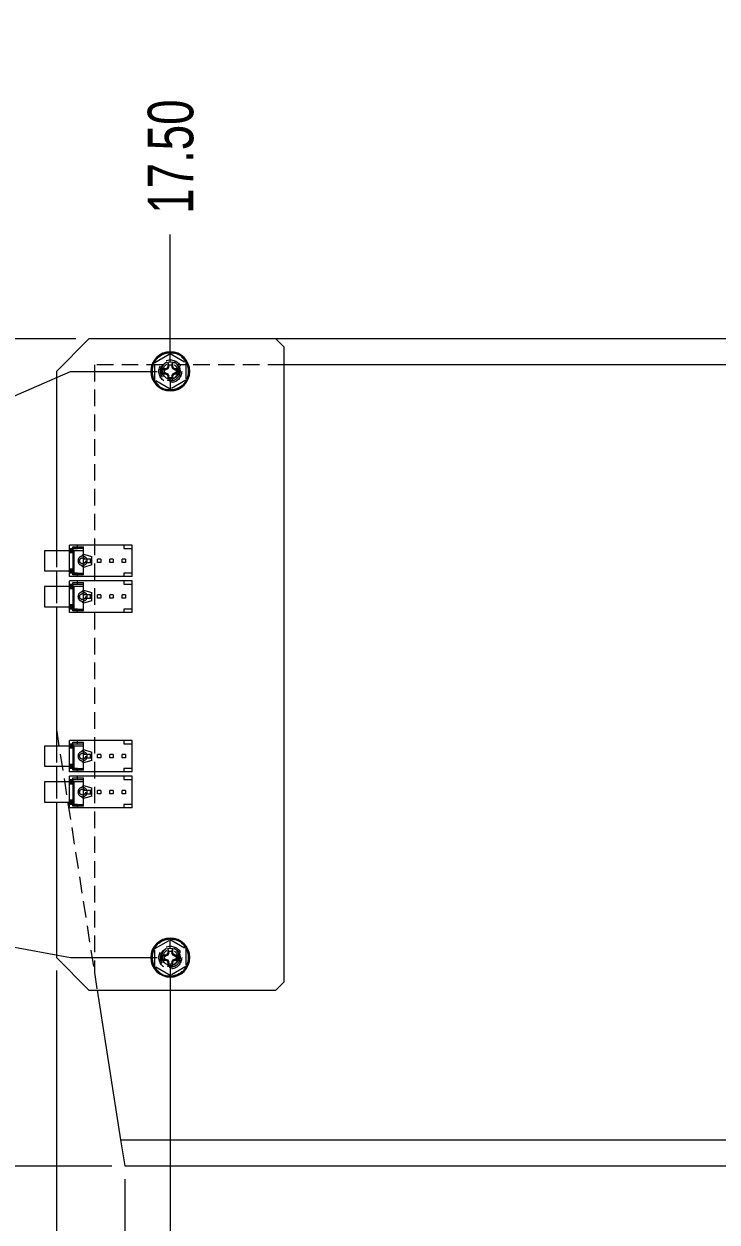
# Model space of a CAD drawing. Header units: millimetres. Extents: x 40 to 355, y 57 to 279.
# Drawn here: x 94.1 to 147.3, y 108.8 to 200.8 of the extents above; entities that cross this region are included whole.
import ezdxf

# ---------------------------------------------------------------- set-up
doc = ezdxf.new("R2010")
doc.units = ezdxf.units.MM
doc.linetypes.add('HIDDEN', pattern=[1.905, 1.27, -0.635])
doc.styles.add('SLDTEXTSTYLE0', font='TXT', dxfattribs={"width": 0.75})
doc.dimstyles.new('SLDDIMSTYLE0', dxfattribs={"dimtxt": 3.5, "dimasz": 6, "dimexe": 0, "dimexo": 0.0625, "dimgap": 0.875, "dimtad": 0, "dimtih": 1, "dimtoh": 1, "dimdec": 0, "dimlfac": 2, "dimrnd": 1e-09, "dimzin": 12, "dimdsep": 46, "dimtxsty": 'SLDTEXTSTYLE0', "dimblk1": 'NONE', "dimblk2": 'NONE', "dimsah": 1, "dimcen": 0.09, "dimadec": 0, "dimazin": 0, "dimtfac": 1, "dimtdec": 0, "dimtofl": 0, "dimtmove": 0, "dimatfit": 3, "dimldrblk": 'NONE', "dimfxl": 1, "dimtolj": 1, "dimtzin": 12, "dimarcsym": 0})
doc.dimstyles.new('SLDDIMSTYLE1', dxfattribs={"dimtxt": 3.5, "dimasz": 6, "dimexe": 0, "dimexo": 0.0625, "dimgap": 0.875, "dimtad": 0, "dimtih": 1, "dimtoh": 1, "dimlfac": 2, "dimrnd": 1e-09, "dimzin": 4, "dimdsep": 46, "dimtxsty": 'SLDTEXTSTYLE0', "dimblk1": 'NONE', "dimblk2": 'NONE', "dimsah": 1, "dimcen": 0.09, "dimadec": 0, "dimazin": 0, "dimtfac": 1, "dimtofl": 0, "dimtmove": 0, "dimatfit": 3, "dimldrblk": 'NONE', "dimfxl": 1, "dimtolj": 1, "dimtzin": 12, "dimarcsym": 0})
doc.dimstyles.new('SLDDIMSTYLE2', dxfattribs={"dimtxt": 3.5, "dimasz": 6, "dimexe": 0, "dimexo": 0.0625, "dimgap": 0.875, "dimtad": 0, "dimtih": 1, "dimtoh": 1, "dimlfac": 2, "dimrnd": 1e-09, "dimzin": 12, "dimdsep": 46, "dimtxsty": 'SLDTEXTSTYLE0', "dimblk1": 'NONE', "dimblk2": 'NONE', "dimsah": 1, "dimcen": 0.09, "dimadec": 0, "dimazin": 0, "dimtfac": 1, "dimtofl": 0, "dimtmove": 0, "dimatfit": 3, "dimldrblk": 'NONE', "dimfxl": 1, "dimtolj": 1, "dimtzin": 12, "dimarcsym": 0})

# ---------------------------------------------------------------- blocks, each defined once
blk = doc.blocks.new('*D4')
at = {"color": 7, "linetype": 'Continuous', "lineweight": 0, "transparency": 16777216}
blk.add_line((96.578, 128.145), (96.578, 99.145), dxfattribs=at)
at = {"color": 7, "linetype": 'Continuous', "lineweight": 0, "transparency": 16777216, "insert": (94.844, 94.973), "char_height": 3.5, "attachment_point": 1, "rotation": 90, "style": 'SLDTEXTSTYLE0'}
blk.add_mtext('0', dxfattribs=at)
blk = doc.blocks.new('_NONE')
blk = doc.blocks.new('*D5')
at = {"color": 7, "linetype": 'Continuous', "lineweight": 0, "transparency": 16777216}
blk.add_line((101.828, 112.145), (101.828, 99.145), dxfattribs=at)
at = {"color": 7, "linetype": 'Continuous', "lineweight": 0, "transparency": 16777216, "insert": (100.094, 85.922), "char_height": 3.5, "attachment_point": 1, "rotation": 90, "style": 'SLDTEXTSTYLE0'}
blk.add_mtext('10.50', dxfattribs=at)
blk = doc.blocks.new('*D6')
at = {"color": 7, "linetype": 'Continuous', "lineweight": 0, "transparency": 16777216}
blk.add_line((105.328, 175.145), (105.328, 184.645), dxfattribs=at)
at = {"color": 7, "linetype": 'Continuous', "lineweight": 0, "transparency": 16777216, "insert": (103.594, 186.233), "char_height": 3.5, "attachment_point": 1, "rotation": 90, "style": 'SLDTEXTSTYLE0'}
blk.add_mtext('17.50', dxfattribs=at)
blk = doc.blocks.new('*D7')
at = {"color": 7, "linetype": 'Continuous', "lineweight": 0, "transparency": 16777216}
blk.add_line((105.328, 128.145), (105.328, 99.145), dxfattribs=at)
at = {"color": 7, "linetype": 'Continuous', "lineweight": 0, "transparency": 16777216, "insert": (103.594, 85.922), "char_height": 3.5, "attachment_point": 1, "rotation": 90, "style": 'SLDTEXTSTYLE0'}
blk.add_mtext('17.50', dxfattribs=at)
blk = doc.blocks.new('*D8')
at = {"color": 7, "linetype": 'Continuous', "lineweight": 0, "transparency": 16777216}
for p, q in [((162.447, 174.645), (162.447, 179.645)), ((162.447, 174.645), (172.779, 169.645)), ((172.779, 169.645), (172.779, 162.647))]:
    blk.add_line(p, q, dxfattribs=at)
at = {"color": 7, "linetype": 'Continuous', "lineweight": 0, "transparency": 16777216, "insert": (160.713, 181.233), "char_height": 3.5, "attachment_point": 1, "rotation": 90, "style": 'SLDTEXTSTYLE0'}
blk.add_mtext('152.40', dxfattribs=at)
blk = doc.blocks.new('*D9')
at = {"color": 7, "linetype": 'Continuous', "lineweight": 0, "transparency": 16777216}
for p, q in [((172.779, 109.145), (172.779, 127.189)), ((162.764, 104.145), (172.779, 109.145)), ((162.764, 104.145), (162.764, 99.145))]:
    blk.add_line(p, q, dxfattribs=at)
at = {"color": 7, "linetype": 'Continuous', "lineweight": 0, "transparency": 16777216, "insert": (161.03, 83.336), "char_height": 3.5, "attachment_point": 1, "rotation": 90, "style": 'SLDTEXTSTYLE0'}
blk.add_mtext('152.40', dxfattribs=at)
blk = doc.blocks.new('*D10')
at = {"color": 7, "linetype": 'Continuous', "lineweight": 0, "transparency": 16777216}
for p, q in [((168.199, 179.645), (168.199, 184.645)), ((168.199, 179.645), (174.088, 174.645)), ((174.088, 174.645), (174.088, 174.318))]:
    blk.add_line(p, q, dxfattribs=at)
at = {"color": 7, "linetype": 'Continuous', "lineweight": 0, "transparency": 16777216, "insert": (166.465, 186.233), "char_height": 3.5, "attachment_point": 1, "rotation": 90, "style": 'SLDTEXTSTYLE0'}
blk.add_mtext('155.02', dxfattribs=at)
blk = doc.blocks.new('*D11')
at = {"color": 7, "linetype": 'Continuous', "lineweight": 0, "transparency": 16777216}
for p, q in [((174.088, 109.145), (174.088, 115.467)), ((172.485, 104.145), (174.088, 109.145)), ((172.485, 104.145), (172.485, 99.145))]:
    blk.add_line(p, q, dxfattribs=at)
at = {"color": 7, "linetype": 'Continuous', "lineweight": 0, "transparency": 16777216, "insert": (170.751, 83.336), "char_height": 3.5, "attachment_point": 1, "rotation": 90, "style": 'SLDTEXTSTYLE0'}
blk.add_mtext('155.02', dxfattribs=at)
blk = doc.blocks.new('*D12')
at = {"color": 7, "linetype": 'Continuous', "lineweight": 0, "transparency": 16777216}
blk.add_line((176.588, 112.78), (176.588, 99.145), dxfattribs=at)
at = {"color": 7, "linetype": 'Continuous', "lineweight": 0, "transparency": 16777216, "insert": (174.854, 83.336), "char_height": 3.5, "attachment_point": 1, "rotation": 90, "style": 'SLDTEXTSTYLE0'}
blk.add_mtext('160.02', dxfattribs=at)
blk = doc.blocks.new('*D13')
at = {"color": 7, "linetype": 'Continuous', "lineweight": 0, "transparency": 16777216}
blk.add_line((100.828, 113.145), (87.673, 113.145), dxfattribs=at)
at = {"color": 7, "linetype": 'Continuous', "lineweight": 0, "transparency": 16777216, "insert": (83.5, 114.879), "char_height": 3.5, "attachment_point": 1, "style": 'SLDTEXTSTYLE0'}
blk.add_mtext('0', dxfattribs=at)
blk = doc.blocks.new('*D16')
at = {"color": 7, "linetype": 'Continuous', "lineweight": 0, "transparency": 16777216}
for p, q in [((92.673, 130.067), (87.673, 130.067)), ((92.673, 130.067), (97.673, 129.145)), ((97.673, 129.145), (104.328, 129.145))]:
    blk.add_line(p, q, dxfattribs=at)
at = {"color": 7, "linetype": 'Continuous', "lineweight": 0, "transparency": 16777216, "insert": (80.915, 131.801), "char_height": 3.5, "attachment_point": 1, "style": 'SLDTEXTSTYLE0'}
blk.add_mtext('32', dxfattribs=at)
blk = doc.blocks.new('*D17')
at = {"color": 7, "linetype": 'Continuous', "lineweight": 0, "transparency": 16777216}
blk.add_line((173.938, 161.489), (192.951, 161.489), dxfattribs=at)
at = {"color": 7, "linetype": 'Continuous', "lineweight": 0, "transparency": 16777216, "insert": (194.539, 163.223), "char_height": 3.5, "attachment_point": 1, "style": 'SLDTEXTSTYLE0'}
blk.add_mtext('96.69', dxfattribs=at)
blk = doc.blocks.new('*D18')
at = {"color": 7, "linetype": 'Continuous', "lineweight": 0, "transparency": 16777216}
for p, q in [((182.951, 171.443), (176.963, 171.443)), ((187.951, 169.76), (182.951, 171.443)), ((187.951, 169.76), (192.951, 169.76))]:
    blk.add_line(p, q, dxfattribs=at)
at = {"color": 7, "linetype": 'Continuous', "lineweight": 0, "transparency": 16777216, "insert": (194.539, 171.494), "char_height": 3.5, "attachment_point": 1, "style": 'SLDTEXTSTYLE0'}
blk.add_mtext('116.60', dxfattribs=at)
blk = doc.blocks.new('*D19')
at = {"color": 7, "linetype": 'Continuous', "lineweight": 0, "transparency": 16777216}
for p, q in [((92.673, 171.967), (97.673, 174.145)), ((97.673, 174.145), (104.328, 174.145)), ((92.673, 171.967), (87.673, 171.967))]:
    blk.add_line(p, q, dxfattribs=at)
at = {"color": 7, "linetype": 'Continuous', "lineweight": 0, "transparency": 16777216, "insert": (78.33, 173.701), "char_height": 3.5, "attachment_point": 1, "style": 'SLDTEXTSTYLE0'}
blk.add_mtext('122', dxfattribs=at)
blk = doc.blocks.new('*D20')
at = {"color": 7, "linetype": 'Continuous', "lineweight": 0, "transparency": 16777216}
blk.add_line((98.078, 176.645), (87.673, 176.645), dxfattribs=at)
at = {"color": 7, "linetype": 'Continuous', "lineweight": 0, "transparency": 16777216, "insert": (78.33, 178.379), "char_height": 3.5, "attachment_point": 1, "style": 'SLDTEXTSTYLE0'}
blk.add_mtext('127', dxfattribs=at)

msp = doc.modelspace()

# ---------------------------------------------------------------- linework, layer by layer
at = {"color": 7, "linetype": 'Continuous', "lineweight": 15}
for p, q in [((99.0784, 176.6455), (96.5784, 174.1455)), ((113.4434, 176.6455), (99.0784, 176.6455)), ((114.0784, 176.0105), (113.4434, 176.6455)), ((175.9534, 176.6455), (113.4434, 176.6455)), ((114.0784, 127.2805), (114.0784, 176.0105)), ((105.139, 174.8374), (105.3284, 174.8629)), ((105.2176, 174.6091), (105.139, 174.8374)), ((105.3284, 175.5711), (105.3284, 175.6455)), ((105.3284, 174.8629), (105.3284, 175.5711)), ((105.3284, 174.8629), (105.5177, 174.8374)), ((105.4391, 174.6091), (105.5177, 174.8374)), ((96.5784, 174.1455), (96.5784, 160.3767)), ((104.611, 174.1455), (104.6364, 174.3348)), ((104.6364, 173.9562), (104.611, 174.1455)), ((104.8647, 174.2563), (104.6364, 174.3348)), ((104.6364, 173.9561), (104.8647, 174.0347)), ((104.8647, 174.2563), (104.8517, 174.1455)), ((104.8517, 174.1455), (104.8647, 174.0347)), ((104.8647, 174.2563), (104.9711, 174.2563)), ((104.9711, 174.0347), (104.8647, 174.0347)), ((104.9541, 174.3419), (104.9711, 174.2563)), ((104.9541, 173.9491), (104.9711, 174.0347)), ((105.1454, 174.3284), (104.9711, 174.2563)), ((104.9711, 174.0347), (105.1454, 173.9625)), ((105.079, 174.3948), (105.1454, 174.3284)), ((105.079, 173.8962), (105.1454, 173.9625)), ((105.132, 174.5198), (105.2176, 174.5027)), ((105.2176, 174.5027), (105.1454, 174.3284)), ((105.1454, 173.9625), (105.2176, 173.7882)), ((105.2176, 174.5027), (105.2176, 174.6091)), ((105.4391, 174.6091), (105.4391, 174.5027)), ((105.5247, 174.5198), (105.4391, 174.5027)), ((105.5113, 174.3284), (105.4391, 174.5027)), ((105.4391, 173.7882), (105.5113, 173.9625)), ((105.5777, 174.3948), (105.5113, 174.3284)), ((105.6856, 174.2563), (105.5113, 174.3284)), ((105.5113, 173.9625), (105.6856, 174.0347)), ((105.5777, 173.8962), (105.5113, 173.9625)), ((105.7026, 174.3419), (105.6856, 174.2563)), ((105.6856, 174.2563), (105.792, 174.2563)), ((105.7026, 173.9491), (105.6856, 174.0347)), ((105.792, 174.0347), (105.6856, 174.0347)), ((106.0203, 174.3348), (105.792, 174.2563)), ((105.8051, 174.1455), (105.792, 174.2563)), ((105.792, 174.0347), (105.8051, 174.1455)), ((105.792, 174.0347), (106.0203, 173.9561)), ((106.0458, 174.1455), (105.8051, 174.1455)), ((106.0203, 174.3348), (106.0458, 174.1455)), ((106.0458, 174.1455), (106.0203, 173.9562)), ((172.8236, 174.6455), (114.0784, 174.6455)), ((105.132, 173.7712), (105.2176, 173.7882)), ((105.139, 173.4535), (105.2176, 173.6818)), ((105.3284, 173.4281), (105.139, 173.4535)), ((105.2176, 173.6818), (105.2176, 173.7882)), ((105.2176, 173.6818), (105.3284, 173.6688)), ((105.3284, 173.6688), (105.4391, 173.6818)), ((105.3284, 173.4281), (105.3284, 173.6688)), ((105.5177, 173.4535), (105.3284, 173.4281)), ((105.3284, 173.4281), (105.3284, 172.7199)), ((105.5247, 173.7712), (105.4391, 173.7882)), ((105.4391, 173.7882), (105.4391, 173.6818)), ((105.4391, 173.6818), (105.5177, 173.4535)), ((105.3284, 172.7199), (105.3284, 172.6455)), ((97.5784, 160.3767), (95.6734, 160.3767)), ((95.6734, 160.3767), (95.6734, 158.8273)), ((97.5784, 160.5104), (97.5784, 160.8085)), ((102.4044, 160.8085), (97.5784, 160.8085)), ((97.5784, 160.5104), (97.8324, 160.5104)), ((97.5784, 160.305), (97.5784, 160.5104)), ((97.8324, 160.305), (97.5784, 160.305)), ((97.5784, 160.237), (97.5784, 160.305)), ((97.5784, 160.237), (97.8324, 160.237)), ((97.8324, 160.6815), (98.6706, 160.6815)), ((97.8324, 160.5104), (97.8324, 160.6815)), ((97.8324, 160.5597), (98.6706, 160.5597)), ((97.8324, 160.5104), (97.8324, 160.305)), ((97.9213, 160.3767), (97.8324, 160.3767)), ((97.8324, 160.237), (97.8324, 160.305)), ((97.9213, 160.3767), (97.9213, 158.6495)), ((98.6706, 160.3767), (97.9213, 160.3767)), ((98.6706, 160.11), (98.6706, 160.6815)), ((98.6706, 160.11), (99.3056, 159.9195)), ((98.6706, 159.094), (98.6706, 160.11)), ((102.4044, 158.3955), (102.4044, 160.8085)), ((99.2779, 159.729), (98.6706, 159.729)), ((98.6706, 159.475), (99.2779, 159.475)), ((99.3056, 159.2845), (98.6706, 159.094)), ((99.2779, 159.475), (99.2779, 159.729)), ((99.3056, 159.729), (99.2779, 159.729)), ((99.2779, 159.475), (99.3056, 159.475)), ((99.3056, 159.2845), (99.3056, 159.9195)), ((95.6734, 158.8273), (97.5784, 158.8273)), ((96.5784, 158.8273), (96.5784, 157.6267)), ((97.8324, 158.967), (97.5784, 158.967)), ((97.5784, 158.8989), (97.5784, 158.967)), ((97.5784, 158.8989), (97.8324, 158.8989)), ((97.5784, 158.7174), (97.5784, 158.8989)), ((97.8324, 158.7174), (97.5784, 158.7174)), ((97.5784, 158.3955), (97.5784, 158.7174)), ((102.4044, 158.3955), (97.5784, 158.3955)), ((97.8324, 158.8989), (97.8324, 158.967)), ((97.8324, 158.8989), (97.8324, 158.7174)), ((97.8324, 158.8273), (97.9213, 158.8273)), ((97.8324, 158.5225), (97.8324, 158.7174)), ((97.8324, 158.6443), (98.6706, 158.6443)), ((98.6706, 158.5225), (97.8324, 158.5225)), ((97.9213, 158.6495), (98.6706, 158.6495)), ((98.6706, 158.5225), (98.6706, 159.094)), ((97.5784, 157.6267), (95.6734, 157.6267)), ((95.6734, 157.6267), (95.6734, 156.0773)), ((97.5784, 157.7604), (97.5784, 158.0585)), ((102.4044, 158.0585), (97.5784, 158.0585)), ((97.5784, 157.7604), (97.8324, 157.7604)), ((97.5784, 157.555), (97.5784, 157.7604)), ((97.8324, 157.555), (97.5784, 157.555)), ((97.5784, 157.487), (97.5784, 157.555)), ((97.5784, 157.487), (97.8324, 157.487)), ((97.8324, 157.9315), (98.6706, 157.9315)), ((97.8324, 157.7604), (97.8324, 157.9315)), ((97.8324, 157.8097), (98.6706, 157.8097)), ((97.8324, 157.7604), (97.8324, 157.555)), ((97.9213, 157.6267), (97.8324, 157.6267)), ((97.8324, 157.487), (97.8324, 157.555)), ((98.6706, 157.6267), (97.9213, 157.6267)), ((97.9213, 157.6267), (97.9213, 155.8995)), ((98.6706, 157.36), (98.6706, 157.9315)), ((98.6706, 157.36), (99.3056, 157.1695)), ((98.6706, 156.344), (98.6706, 157.36)), ((102.4044, 155.6455), (102.4044, 158.0585)), ((99.2779, 156.979), (98.6706, 156.979)), ((98.6706, 156.725), (99.2779, 156.725)), ((99.3056, 156.5345), (98.6706, 156.344)), ((98.6706, 155.7725), (98.6706, 156.344)), ((99.2779, 156.725), (99.2779, 156.979)), ((99.3056, 156.979), (99.2779, 156.979)), ((99.2779, 156.725), (99.3056, 156.725)), ((99.3056, 156.5345), (99.3056, 157.1695)), ((95.6734, 156.0773), (97.5784, 156.0773)), ((96.5784, 156.0773), (96.5784, 145.3767)), ((97.8324, 156.217), (97.5784, 156.217)), ((97.5784, 156.1489), (97.5784, 156.217)), ((97.5784, 156.1489), (97.8324, 156.1489)), ((97.5784, 155.9674), (97.5784, 156.1489)), ((97.8324, 155.9674), (97.5784, 155.9674)), ((97.5784, 155.6455), (97.5784, 155.9674)), ((102.4044, 155.6455), (97.5784, 155.6455)), ((97.8324, 156.1489), (97.8324, 156.217)), ((97.8324, 156.1489), (97.8324, 155.9674)), ((97.8324, 156.0773), (97.9213, 156.0773)), ((97.8324, 155.7725), (97.8324, 155.9674)), ((97.8324, 155.8943), (98.6706, 155.8943)), ((98.6706, 155.7725), (97.8324, 155.7725)), ((97.9213, 155.8995), (98.6706, 155.8995)), ((97.5784, 145.3767), (95.6734, 145.3767)), ((95.6734, 145.3767), (95.6734, 143.8273)), ((97.5784, 145.5104), (97.5784, 145.8085)), ((102.4044, 145.8085), (97.5784, 145.8085)), ((97.5784, 145.5104), (97.8324, 145.5104)), ((97.5784, 145.305), (97.5784, 145.5104)), ((97.8324, 145.6815), (98.6706, 145.6815)), ((97.8324, 145.5104), (97.8324, 145.6815)), ((97.8324, 145.5597), (98.6706, 145.5597)), ((97.8324, 145.5104), (97.8324, 145.305)), ((97.9213, 145.3767), (97.8324, 145.3767)), ((98.6706, 145.3767), (97.9213, 145.3767)), ((97.9213, 145.3767), (97.9213, 143.6495)), ((98.6706, 145.11), (98.6706, 145.6815)), ((102.4044, 143.3955), (102.4044, 145.8085)), ((97.8324, 145.305), (97.5784, 145.305)), ((97.5784, 145.237), (97.5784, 145.305)), ((97.5784, 145.237), (97.8324, 145.237)), ((97.8324, 145.237), (97.8324, 145.305)), ((98.6706, 145.11), (99.3056, 144.9195)), ((98.6706, 144.094), (98.6706, 145.11)), ((99.2779, 144.729), (98.6706, 144.729)), ((98.6706, 144.475), (99.2779, 144.475)), ((99.2779, 144.475), (99.2779, 144.729)), ((99.3056, 144.729), (99.2779, 144.729)), ((99.2779, 144.475), (99.3056, 144.475)), ((99.3056, 144.2845), (99.3056, 144.9195)), ((95.6734, 143.8273), (97.5784, 143.8273)), ((96.5784, 143.8273), (96.5784, 142.6267)), ((97.8324, 143.967), (97.5784, 143.967)), ((97.5784, 143.8989), (97.5784, 143.967)), ((97.5784, 143.8989), (97.8324, 143.8989)), ((97.5784, 143.7174), (97.5784, 143.8989)), ((97.8324, 143.7174), (97.5784, 143.7174)), ((97.5784, 143.3955), (97.5784, 143.7174)), ((97.8324, 143.8989), (97.8324, 143.967)), ((97.8324, 143.8989), (97.8324, 143.7174)), ((97.8324, 143.8273), (97.9213, 143.8273)), ((97.8324, 143.5225), (97.8324, 143.7174)), ((97.8324, 143.6443), (98.6706, 143.6443)), ((98.6706, 143.5225), (97.8324, 143.5225)), ((97.9213, 143.6495), (98.6706, 143.6495)), ((99.3056, 144.2845), (98.6706, 144.094)), ((98.6706, 143.5225), (98.6706, 144.094)), ((97.5784, 142.6267), (95.6734, 142.6267)), ((95.6734, 142.6267), (95.6734, 141.0773)), ((102.4044, 143.3955), (97.5784, 143.3955)), ((97.5784, 142.7604), (97.5784, 143.0585)), ((102.4044, 143.0585), (97.5784, 143.0585)), ((97.5784, 142.7604), (97.8324, 142.7604)), ((97.5784, 142.555), (97.5784, 142.7604)), ((97.8324, 142.555), (97.5784, 142.555)), ((97.5784, 142.487), (97.5784, 142.555)), ((97.8324, 142.9315), (98.6706, 142.9315)), ((97.8324, 142.7604), (97.8324, 142.9315)), ((97.8324, 142.8097), (98.6706, 142.8097)), ((97.8324, 142.7604), (97.8324, 142.555)), ((97.9213, 142.6267), (97.8324, 142.6267)), ((97.8324, 142.487), (97.8324, 142.555)), ((98.6706, 142.6267), (97.9213, 142.6267)), ((97.9213, 142.6267), (97.9213, 140.8995)), ((98.6706, 142.36), (98.6706, 142.9315)), ((102.4044, 140.6455), (102.4044, 143.0585)), ((97.5784, 142.487), (97.8324, 142.487)), ((98.6706, 142.36), (99.3056, 142.1695)), ((98.6706, 141.344), (98.6706, 142.36)), ((99.2779, 141.979), (98.6706, 141.979)), ((98.6706, 141.725), (99.2779, 141.725)), ((99.2779, 141.725), (99.2779, 141.979)), ((99.3056, 141.979), (99.2779, 141.979)), ((99.2779, 141.725), (99.3056, 141.725)), ((99.3056, 141.5345), (99.3056, 142.1695)), ((95.6734, 141.0773), (97.5784, 141.0773)), ((96.5784, 141.0773), (96.5784, 129.1455)), ((97.8324, 141.217), (97.5784, 141.217)), ((97.5784, 141.1489), (97.5784, 141.217)), ((97.5784, 141.1489), (97.8324, 141.1489)), ((97.5784, 140.9674), (97.5784, 141.1489)), ((97.8324, 140.9674), (97.5784, 140.9674)), ((97.5784, 140.6455), (97.5784, 140.9674)), ((97.8324, 141.1489), (97.8324, 141.217)), ((97.8324, 141.1489), (97.8324, 140.9674)), ((97.8324, 141.0773), (97.9213, 141.0773)), ((97.8324, 140.7725), (97.8324, 140.9674)), ((97.8324, 140.8943), (98.6706, 140.8943)), ((98.6706, 140.7725), (97.8324, 140.7725)), ((97.9213, 140.8995), (98.6706, 140.8995)), ((99.3056, 141.5345), (98.6706, 141.344)), ((98.6706, 140.7725), (98.6706, 141.344)), ((102.4044, 140.6455), (97.5784, 140.6455)), ((105.3284, 130.5711), (105.3284, 130.6455)), ((105.139, 129.8374), (105.3284, 129.8629)), ((105.2176, 129.6091), (105.139, 129.8374)), ((105.3284, 129.8629), (105.3284, 130.5711)), ((105.3284, 129.8629), (105.5177, 129.8374)), ((105.4391, 129.6091), (105.5177, 129.8374)), ((96.5784, 129.1455), (99.0784, 126.6455)), ((104.611, 129.1455), (104.6364, 129.3348)), ((104.6364, 128.9562), (104.611, 129.1455)), ((104.8647, 129.2563), (104.6364, 129.3348)), ((104.6364, 128.9561), (104.8647, 129.0347)), ((104.8647, 129.2563), (104.8517, 129.1455)), ((104.8517, 129.1455), (104.8647, 129.0347)), ((104.8647, 129.2563), (104.9711, 129.2563)), ((104.9711, 129.0347), (104.8647, 129.0347)), ((104.9541, 129.3419), (104.9711, 129.2563)), ((104.9541, 128.9491), (104.9711, 129.0347)), ((105.1454, 129.3284), (104.9711, 129.2563)), ((104.9711, 129.0347), (105.1454, 128.9625)), ((105.079, 129.3948), (105.1454, 129.3284)), ((105.079, 128.8962), (105.1454, 128.9625)), ((105.132, 129.5198), (105.2176, 129.5027)), ((105.132, 128.7712), (105.2176, 128.7882)), ((105.2176, 129.5027), (105.1454, 129.3284)), ((105.1454, 128.9625), (105.2176, 128.7882)), ((105.2176, 129.5027), (105.2176, 129.6091)), ((105.2176, 128.6818), (105.2176, 128.7882)), ((105.4391, 129.6091), (105.4391, 129.5027)), ((105.5247, 129.5198), (105.4391, 129.5027)), ((105.5113, 129.3284), (105.4391, 129.5027)), ((105.4391, 128.7882), (105.5113, 128.9625)), ((105.5247, 128.7712), (105.4391, 128.7882)), ((105.4391, 128.7882), (105.4391, 128.6818)), ((105.5777, 129.3948), (105.5113, 129.3284)), ((105.6856, 129.2563), (105.5113, 129.3284)), ((105.5113, 128.9625), (105.6856, 129.0347)), ((105.5777, 128.8962), (105.5113, 128.9625)), ((105.7026, 129.3419), (105.6856, 129.2563)), ((105.6856, 129.2563), (105.792, 129.2563)), ((105.7026, 128.9491), (105.6856, 129.0347)), ((105.792, 129.0347), (105.6856, 129.0347)), ((106.0203, 129.3348), (105.792, 129.2563)), ((105.8051, 129.1455), (105.792, 129.2563)), ((105.792, 129.0347), (105.8051, 129.1455)), ((105.792, 129.0347), (106.0203, 128.9561)), ((106.0458, 129.1455), (105.8051, 129.1455)), ((106.0203, 129.3348), (106.0458, 129.1455)), ((106.0458, 129.1455), (106.0203, 128.9562)), ((105.139, 128.4535), (105.2176, 128.6818)), ((105.3284, 128.4281), (105.139, 128.4535)), ((105.2176, 128.6818), (105.3284, 128.6688)), ((105.3284, 128.6688), (105.4391, 128.6818)), ((105.3284, 128.4281), (105.3284, 128.6688)), ((105.5177, 128.4535), (105.3284, 128.4281)), ((105.3284, 128.4281), (105.3284, 127.7199)), ((105.4391, 128.6818), (105.5177, 128.4535)), ((105.3284, 127.7199), (105.3284, 127.6455)), ((113.4434, 126.6455), (114.0784, 127.2805)), ((99.0784, 126.6455), (113.4434, 126.6455)), ((99.7127, 126.6455), (101.5149, 115.1455)), ((101.5149, 115.1455), (172.8236, 115.1455)), ((101.5149, 115.1455), (101.8284, 113.1455)), ((101.8284, 113.1455), (175.9534, 113.1455))]:
    msp.add_line(p, q, dxfattribs=at)
at = {"color": 7, "linetype": 'HIDDEN', "lineweight": 0}
for p, q in [((104.1376, 174.833), (105.3284, 175.5205)), ((104.1376, 173.458), (104.1376, 174.833)), ((105.3284, 175.5205), (106.5191, 174.833)), ((105.7253, 174.7731), (105.6192, 174.8368)), ((106.5191, 174.833), (106.5191, 173.458)), ((99.5009, 174.6455), (99.5009, 127.9969)), ((104.7693, 174.6455), (99.5009, 174.6455)), ((103.9284, 174.1455), (103.8284, 174.1455)), ((114.0784, 174.6455), (105.8874, 174.6455)), ((106.8284, 174.1455), (106.7284, 174.1455)), ((105.3284, 172.7705), (104.1376, 173.458)), ((106.5191, 173.458), (105.3284, 172.7705)), ((96.5784, 160.3767), (96.5784, 158.8273)), ((97.5784, 160.5545), (98.2134, 160.5545)), ((97.8324, 160.4021), (97.5784, 160.4021)), ((97.8324, 160.3767), (97.5784, 160.3767)), ((97.5784, 160.2768), (97.8324, 160.2768)), ((97.5784, 158.967), (97.5784, 160.237)), ((97.8324, 160.237), (97.8324, 158.967)), ((98.2134, 160.5545), (98.2134, 160.8085)), ((101.7694, 160.8085), (101.7694, 160.5545)), ((101.7694, 160.5545), (102.4044, 160.5545)), ((99.1913, 159.475), (99.1913, 159.729)), ((99.9914, 159.729), (99.7374, 159.729)), ((99.7374, 159.475), (99.7374, 159.729)), ((99.9914, 159.475), (99.7374, 159.475)), ((99.9914, 159.729), (99.9914, 159.475)), ((100.9439, 159.729), (100.6899, 159.729)), ((100.6899, 159.475), (100.6899, 159.729)), ((100.9439, 159.475), (100.6899, 159.475)), ((100.9439, 159.729), (100.9439, 159.475)), ((101.8964, 159.729), (101.6424, 159.729)), ((101.6424, 159.475), (101.6424, 159.729)), ((101.8964, 159.475), (101.6424, 159.475)), ((101.8964, 159.729), (101.8964, 159.475)), ((97.8324, 158.9272), (97.5784, 158.9272)), ((97.5784, 158.8273), (97.8324, 158.8273)), ((97.5784, 158.8019), (97.8324, 158.8019)), ((98.2134, 158.6495), (97.5784, 158.6495)), ((98.2134, 158.3955), (98.2134, 158.6495)), ((101.7694, 158.6495), (101.7694, 158.3955)), ((102.4044, 158.6495), (101.7694, 158.6495)), ((96.5784, 157.6267), (96.5784, 156.0773)), ((97.5784, 157.8045), (98.2134, 157.8045)), ((97.8324, 157.6521), (97.5784, 157.6521)), ((97.8324, 157.6267), (97.5784, 157.6267)), ((97.5784, 157.5268), (97.8324, 157.5268)), ((97.5784, 156.217), (97.5784, 157.487)), ((97.8324, 157.487), (97.8324, 156.217)), ((98.2134, 157.8045), (98.2134, 158.0585)), ((101.7694, 158.0585), (101.7694, 157.8045)), ((101.7694, 157.8045), (102.4044, 157.8045)), ((99.1913, 156.725), (99.1913, 156.979)), ((99.9914, 156.979), (99.7374, 156.979)), ((99.7374, 156.725), (99.7374, 156.979)), ((99.9914, 156.725), (99.7374, 156.725)), ((99.9914, 156.979), (99.9914, 156.725)), ((100.9439, 156.979), (100.6899, 156.979)), ((100.6899, 156.725), (100.6899, 156.979)), ((100.9439, 156.725), (100.6899, 156.725)), ((100.9439, 156.979), (100.9439, 156.725)), ((101.6424, 156.725), (101.6424, 156.979)), ((101.8964, 156.979), (101.6424, 156.979)), ((101.8964, 156.725), (101.6424, 156.725)), ((101.8964, 156.979), (101.8964, 156.725)), ((97.8324, 156.1772), (97.5784, 156.1772)), ((97.5784, 156.0773), (97.8324, 156.0773)), ((97.5784, 156.0519), (97.8324, 156.0519)), ((98.2134, 155.8995), (97.5784, 155.8995)), ((98.2134, 155.6455), (98.2134, 155.8995)), ((101.7694, 155.8995), (101.7694, 155.6455)), ((102.4044, 155.8995), (101.7694, 155.8995)), ((96.5784, 146.6455), (99.5009, 127.9969)), ((96.5784, 145.3767), (96.5784, 143.8273)), ((97.5784, 145.5545), (98.2134, 145.5545)), ((97.8324, 145.4021), (97.5784, 145.4021)), ((97.8324, 145.3767), (97.5784, 145.3767)), ((98.2134, 145.5545), (98.2134, 145.8085)), ((101.7694, 145.8085), (101.7694, 145.5545)), ((101.7694, 145.5545), (102.4044, 145.5545)), ((97.5784, 145.2768), (97.8324, 145.2768)), ((97.5784, 143.967), (97.5784, 145.237)), ((97.8324, 145.237), (97.8324, 143.967)), ((99.1913, 144.475), (99.1913, 144.729)), ((99.9914, 144.729), (99.7374, 144.729)), ((99.7374, 144.475), (99.7374, 144.729)), ((99.9914, 144.475), (99.7374, 144.475)), ((99.9914, 144.729), (99.9914, 144.475)), ((100.9439, 144.729), (100.6899, 144.729)), ((100.6899, 144.475), (100.6899, 144.729)), ((100.9439, 144.475), (100.6899, 144.475)), ((100.9439, 144.729), (100.9439, 144.475)), ((101.6424, 144.475), (101.6424, 144.729)), ((101.8964, 144.729), (101.6424, 144.729)), ((101.8964, 144.475), (101.6424, 144.475)), ((101.8964, 144.729), (101.8964, 144.475)), ((97.8324, 143.9272), (97.5784, 143.9272)), ((97.5784, 143.8273), (97.8324, 143.8273)), ((97.5784, 143.8019), (97.8324, 143.8019)), ((98.2134, 143.6495), (97.5784, 143.6495)), ((98.2134, 143.3955), (98.2134, 143.6495)), ((101.7694, 143.6495), (101.7694, 143.3955)), ((102.4044, 143.6495), (101.7694, 143.6495)), ((96.5784, 142.6267), (96.5784, 141.0773)), ((97.5784, 142.8045), (98.2134, 142.8045)), ((97.8324, 142.6521), (97.5784, 142.6521)), ((97.8324, 142.6267), (97.5784, 142.6267)), ((98.2134, 142.8045), (98.2134, 143.0585)), ((101.7694, 143.0585), (101.7694, 142.8045)), ((101.7694, 142.8045), (102.4044, 142.8045)), ((97.5784, 142.5268), (97.8324, 142.5268)), ((97.5784, 141.217), (97.5784, 142.487)), ((97.8324, 142.487), (97.8324, 141.217)), ((99.1913, 141.725), (99.1913, 141.979)), ((99.9914, 141.979), (99.7374, 141.979)), ((99.7374, 141.725), (99.7374, 141.979)), ((99.9914, 141.725), (99.7374, 141.725)), ((99.9914, 141.979), (99.9914, 141.725)), ((100.9439, 141.979), (100.6899, 141.979)), ((100.6899, 141.725), (100.6899, 141.979)), ((100.9439, 141.725), (100.6899, 141.725)), ((100.9439, 141.979), (100.9439, 141.725)), ((101.6424, 141.725), (101.6424, 141.979)), ((101.8964, 141.979), (101.6424, 141.979)), ((101.8964, 141.725), (101.6424, 141.725)), ((101.8964, 141.979), (101.8964, 141.725)), ((97.8324, 141.1772), (97.5784, 141.1772)), ((97.5784, 141.0773), (97.8324, 141.0773)), ((97.5784, 141.0519), (97.8324, 141.0519)), ((98.2134, 140.8995), (97.5784, 140.8995)), ((98.2134, 140.6455), (98.2134, 140.8995)), ((101.7694, 140.8995), (101.7694, 140.6455)), ((102.4044, 140.8995), (101.7694, 140.8995)), ((104.1376, 129.833), (105.3284, 130.5205)), ((104.1376, 128.458), (104.1376, 129.833)), ((105.3284, 130.5205), (106.5191, 129.833)), ((105.7253, 129.7731), (105.6192, 129.8368)), ((106.5191, 129.833), (106.5191, 128.458)), ((103.9284, 129.1455), (103.8284, 129.1455)), ((106.8284, 129.1455), (106.7284, 129.1455)), ((99.5009, 127.9969), (99.7127, 126.6455)), ((105.3284, 127.7705), (104.1376, 128.458)), ((105.0502, 128.6346), (105.1243, 128.5989)), ((106.5191, 128.458), (105.3284, 127.7705))]:
    msp.add_line(p, q, dxfattribs=at)
at = {"color": 7, "linetype": 'HIDDEN', "lineweight": 0, "flags": 128}
for points in [[(97.9213, 160.3767), (97.9213, 160.3767)], [(97.9213, 160.3767), (97.9213, 160.3767)], [(97.9213, 157.6267), (97.9213, 157.6267)], [(97.9213, 157.6267), (97.9213, 157.6267)], [(97.9213, 145.3767), (97.9213, 145.3767)], [(97.9213, 145.3767), (97.9213, 145.3767)], [(97.9213, 142.6267), (97.9213, 142.6267)], [(97.9213, 142.6267), (97.9213, 142.6267)]]:
    msp.add_lwpolyline(points, dxfattribs=at)
at = {"color": 7, "linetype": 'HIDDEN', "lineweight": 0}
for centre, radius in [((105.3284, 174.1455), 0.875), ((105.3284, 174.1455), 0.756), ((105.3284, 174.1455), 0.75), ((98.5944, 159.602), 0.2286), ((98.5944, 156.852), 0.2286), ((98.5944, 144.602), 0.2286), ((98.5944, 141.852), 0.2286), ((105.3284, 129.1455), 0.875), ((105.3284, 129.1455), 0.756), ((105.3284, 129.1455), 0.75)]:
    msp.add_circle(centre, radius, dxfattribs=at)
at = {"color": 7, "linetype": 'Continuous', "lineweight": 15}
for centre, radius, start, end in [((105.3284, 174.1455), 1.5, 90, 180), ((105.3284, 174.1455), 1.4256, 90, 270), ((127.7941, 174.178), 22.6647, 178.332705, 179.135965), ((105.3284, 174.1455), 1.5, 0, 90), ((105.3284, 174.1455), 1.4256, 270, 90), ((82.8419, 174.1774), 22.6855, 0.864738, 1.667264), ((105.3284, 174.1455), 1.5, 180, 270), ((105.2976, 151.6113), 22.7332, 90.865848, 91.666722), ((105.2965, 196.6334), 22.6869, 268.332797, 269.135306), ((114.6543, 151.6284), 24.6981, 112.811012, 113.125837), ((114.5474, 196.4095), 24.4233, 246.871668, 247.190036), ((127.2976, 165.0513), 24.1033, 156.869249, 157.19184), ((127.4475, 183.3033), 24.2661, 202.809242, 203.129669), ((105.3284, 174.1455), 1.5, 270, 0), ((82.8707, 164.8443), 24.6337, 22.811633, 23.127278), ((82.7136, 183.5133), 24.8044, 336.873808, 337.187281), ((95.9902, 151.5999), 24.7291, 66.874056, 67.188482), ((96.0967, 196.4389), 24.4553, 292.810482, 293.128429), ((105.3591, 151.6105), 22.734, 88.333298, 89.134148), ((105.3603, 196.6342), 22.6876, 270.864699, 271.667184), ((127.7941, 174.113), 22.6647, 180.864035, 181.667295), ((82.8419, 174.1136), 22.6855, 358.332736, 359.135262), ((105.3284, 129.1455), 1.5, 90, 180), ((105.3284, 129.1455), 1.5, 0, 90), ((105.3284, 129.1455), 1.4256, 90, 270), ((127.7934, 129.178), 22.664, 178.33269, 179.135972), ((105.3284, 129.1455), 1.4256, 270, 90), ((82.8425, 129.1774), 22.6848, 0.864731, 1.667278), ((105.3284, 129.1455), 1.5, 180, 270), ((105.297, 106.6411), 22.7034, 90.865322, 91.667247), ((105.2976, 151.6797), 22.7332, 268.333278, 269.134152), ((114.6543, 106.6284), 24.6981, 112.811012, 113.125837), ((114.6543, 151.6625), 24.6981, 246.874163, 247.188988), ((127.3559, 120.0266), 24.1666, 156.869824, 157.191572), ((127.3693, 138.2701), 24.1811, 202.808679, 203.130232), ((127.7941, 129.113), 22.6647, 180.864035, 181.667295), ((105.3284, 129.1455), 1.5, 270, 0), ((82.8419, 129.1136), 22.6855, 358.332736, 359.135262), ((82.8066, 119.8172), 24.7033, 22.811923, 23.126681), ((82.7918, 138.4802), 24.7194, 336.873269, 337.18782), ((95.9902, 106.5999), 24.7291, 66.874056, 67.188482), ((95.9902, 151.6911), 24.7291, 292.811518, 293.125944), ((105.3598, 106.6403), 22.7042, 88.332772, 89.134673), ((105.3591, 151.6805), 22.734, 270.865852, 271.666702)]:
    msp.add_arc(centre, radius, start, end, dxfattribs=at)
at = {"color": 7, "linetype": 'HIDDEN', "lineweight": 0}
for centre, radius, start, end in [((105.3284, 174.1455), 1.4, 0, 180), ((105.3284, 174.1455), 1.4, 180, 0), ((105.3219, 174.147), 0.5866, 290.666799, 247.816461), ((98.5944, 159.9671), 0.0635, 346.408377, 193.591623), ((98.5944, 159.602), 0.3556, 99.995487, 260.004513), ((98.5944, 159.2369), 0.0635, 166.408377, 13.591623), ((98.5944, 159.602), 0.3556, 279.995487, 80.004513), ((98.5944, 157.2171), 0.0635, 346.408377, 193.591623), ((98.5944, 156.852), 0.3556, 99.995487, 260.004513), ((98.5944, 156.4869), 0.0635, 166.408377, 13.591623), ((98.5944, 156.852), 0.3556, 279.995487, 80.004513), ((98.5944, 144.602), 0.3556, 99.995487, 260.004513), ((98.5944, 144.9671), 0.0635, 346.408377, 193.591623), ((98.5944, 144.602), 0.3556, 279.995487, 80.004513), ((98.5944, 144.2369), 0.0635, 166.408377, 13.591623), ((98.5944, 141.852), 0.3556, 99.995487, 260.004513), ((98.5944, 142.2171), 0.0635, 346.408377, 193.591623), ((98.5944, 141.852), 0.3556, 279.995487, 80.004513), ((98.5944, 141.4869), 0.0635, 166.408377, 13.591623), ((105.3284, 129.1455), 1.4, 0, 180), ((105.3219, 129.147), 0.5866, 290.666537, 247.816225), ((105.3284, 129.1455), 1.4, 180, 0)]:
    msp.add_arc(centre, radius, start, end, dxfattribs=at)
for points, knots in [([(105.0377, 174.8369), (104.9798, 174.7993), (104.8522, 174.7165), (104.7133, 174.5207), (104.6444, 174.2853), (104.6643, 174.0485), (104.7569, 173.8409), (104.9083, 173.679), (105.0398, 173.6276), (105.1015, 173.6036)], [0, 0, 0, 0, 0.1310357, 0.2887183, 0.4465035, 0.5905658, 0.7328021, 0.8746681, 1, 1, 1, 1]), ([(105.5563, 173.6039), (105.6179, 173.6275), (105.7414, 173.6749), (105.8811, 173.8202), (105.975, 173.9955), (106.0097, 174.1914), (105.9892, 174.39), (105.9086, 174.5717), (105.7861, 174.7306), (105.6748, 174.8014), (105.6192, 174.8368)], [0, 0, 0, 0, 0.1246334, 0.2498403, 0.3744552, 0.4998814, 0.6237142, 0.7498733, 0.8750246, 1, 1, 1, 1]), ([(105.0502, 173.6346), (105.0845, 173.6162), (105.1688, 173.5712), (105.2789, 173.5501), (105.3461, 173.5608), (105.3573, 173.5625)], [0, 0, 0, 0, 0.3641215, 0.8941586, 1, 1, 1, 1]), ([(105.1005, 173.6039), (105.1764, 173.5802), (105.3284, 173.5328), (105.4803, 173.5802), (105.5563, 173.6039)], [0, 0, 0, 0, 0.500002, 1, 1, 1, 1]), ([(105.0377, 129.8369), (104.9798, 129.7993), (104.8522, 129.7165), (104.7133, 129.5207), (104.6444, 129.2853), (104.6643, 129.0485), (104.7569, 128.8409), (104.9083, 128.679), (105.0398, 128.6276), (105.1015, 128.6036)], [0, 0, 0, 0, 0.1310353, 0.2887184, 0.4465035, 0.590567, 0.7328022, 0.8746682, 1, 1, 1, 1]), ([(105.5563, 128.6039), (105.6179, 128.6275), (105.7414, 128.6749), (105.8811, 128.8202), (105.975, 128.9955), (106.0097, 129.1914), (105.9892, 129.39), (105.9086, 129.5717), (105.7861, 129.7306), (105.6748, 129.8014), (105.6192, 129.8368)], [0, 0, 0, 0, 0.1246334, 0.2498403, 0.3744552, 0.4998813, 0.6237136, 0.7498732, 0.875025, 1, 1, 1, 1]), ([(105.1005, 128.6039), (105.1764, 128.5802), (105.3284, 128.5328), (105.4803, 128.5802), (105.5563, 128.6039)], [0, 0, 0, 0, 0.500002, 1, 1, 1, 1])]:
    msp.add_open_spline(points, degree=3, knots=knots, dxfattribs=at)
at = {"color": 7, "linetype": 'Continuous', "lineweight": 15}
for points in [[(105.4391, 174.6091), (105.4022, 174.6157), (105.3284, 174.6287), (105.2545, 174.6157), (105.2176, 174.6091)], [(105.4391, 129.6091), (105.4022, 129.6157), (105.3284, 129.6287), (105.2545, 129.6157), (105.2176, 129.6091)]]:
    msp.add_open_spline(points, degree=3, knots=[0, 0, 0, 0, 0.4999917, 1, 1, 1, 1], dxfattribs=at)

# ---------------------------------------------------------------- dimensions: what is measured, and where the dimension line sits
at = {"color": 7, "linetype": 'Continuous', "lineweight": 0}
for feature_location, offset, dtype, origin, dimstyle, picture, middle in [((174.0884, 173.318, 0.05), (-5.8897, 11.3275), 1, (96.5784, 129.1455, 0.05), 'SLDDIMSTYLE2', '*D10', (168.1987, 193.3438)), ((105.3284, 174.1455, 0.05), (0, 10.5), 1, (96.5784, 129.1455, 0.05), 'SLDDIMSTYLE1', '*D6', (105.3284, 192.0511)), ((172.7794, 161.6468, 0.05), (-10.3325, 17.9987), 1, (96.5784, 129.1455, 0.05), 'SLDDIMSTYLE1', '*D8', (162.4468, 188.3438)), ((99.0784, 176.6455, 0.05), (-11.405, 0), 0, (101.8284, 113.1455, 0.05), 'SLDDIMSTYLE2', '*D20', (82.2077, 176.6455)), ((105.3284, 174.1455, 0.05), (-17.655, -2.1788), 0, (101.8284, 113.1455, 0.05), 'SLDDIMSTYLE2', '*D19', (82.2077, 171.9667)), ((175.9633630281, 171.4429894247, 0.05), (16.9879551807, -1.6825876831), 0, (101.8283630281, 113.1454893891, 0.05), 'SLDDIMSTYLE1', '*D18', (201.6496692788, 169.7604017416)), ((172.9381, 161.4885, 0.05), (20.0132, 0), 0, (101.8284, 113.1455, 0.05), 'SLDDIMSTYLE2', '*D17', (200.357, 161.4885)), ((105.3284, 129.1455, 0.05), (-17.655, 0.9211), 0, (101.8284, 113.1455, 0.05), 'SLDDIMSTYLE2', '*D16', (83.5004, 130.0666)), ((96.5783630281, 129.1454893891, 0.05), (0, -30), 1, (96.5783630281, 129.1454893891, 0.05), 'SLDDIMSTYLE0', '*D4', (96.5783630281, 96.2652755015)), ((101.8284, 113.1455, 0.05), (0, -14), 1, (96.5784, 129.1455, 0.05), 'SLDDIMSTYLE1', '*D5', (101.8284, 91.7399)), ((105.3284, 129.1455, 0.05), (0, -30), 1, (96.5784, 129.1455, 0.05), 'SLDDIMSTYLE1', '*D7', (105.3284, 91.7399)), ((172.7794, 128.1886, 0.05), (-10.015, -29.0431), 1, (96.5784, 129.1455, 0.05), 'SLDDIMSTYLE1', '*D9', (162.7643, 90.4471)), ((174.0884, 116.4666, 0.05), (-1.6029, -17.3211), 1, (96.5784, 129.1455, 0.05), 'SLDDIMSTYLE2', '*D11', (172.4855, 90.4471)), ((176.5884, 113.7805, 0.05), (0, -14.635), 1, (96.5784, 129.1455, 0.05), 'SLDDIMSTYLE2', '*D12', (176.5884, 90.4471)), ((101.8283630281, 113.1454893891, 0.05), (-14.155, 0), 0, (101.8283630281, 113.1454893891, 0.05), 'SLDDIMSTYLE0', '*D13', (84.7931491405, 113.1454893891))]:
    dim = msp.add_ordinate_dim(feature_location=feature_location, offset=offset, dtype=dtype, origin=origin, dimstyle=dimstyle, dxfattribs=at)
    dim.commit()
    dim.dimension.update_dxf_attribs({"geometry": picture, "text_midpoint": middle})

doc.saveas('drawing.dxf')
